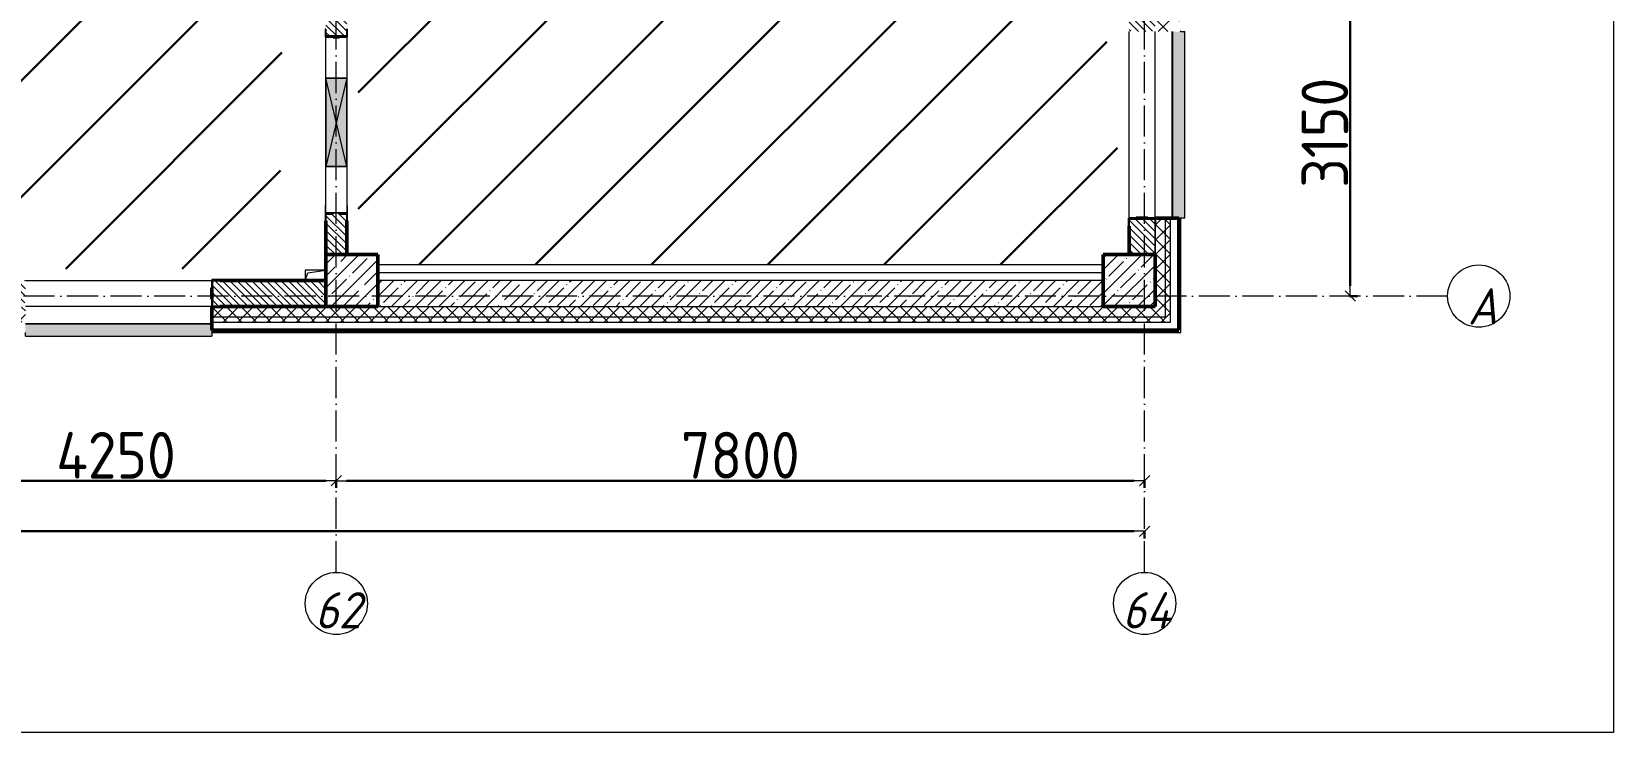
# Model space of a CAD drawing. Header units: millimetres. Extents: x -17017 to 628417, y -109036 to 199237.
# Drawn here: x 133670 to 148933, y 57688 to 64445 of the extents above; entities that cross this region are included whole.
import ezdxf

# ---------------------------------------------------------------- set-up
doc = ezdxf.new("R2010")
doc.units = ezdxf.units.MM
doc.linetypes.add('50_200_ШТРИХ_1Т_ш5_п1_п1_', pattern=[700, 500, -100, 0, -100])
for name, color, linetype, lineweight in [('3.1) ЖБ окна 1.2 м', 102, 'Continuous', 30), ('A-____-____-DIMS', 7, 'Continuous', 9), ('A-DETL-____-OTLN-4', 7, 'Continuous', 18), ('A-DETL-GENF-OTLN', 7, 'Continuous', 9), ('A-GENM-____-MCUT', 7, 'Continuous', 25), ('A-GENM-____-OTLN', 7, 'Continuous', 9), ('A-GENM-____-OTLN-1', 7, 'Continuous', 25), ('A-GLAZ-____-OTLN', 7, 'Continuous', 9), ('A-WALL-____-MCUT-1', 7, 'Continuous', 9), ('A-WALL-____-MCUT-2', 7, 'Continuous', 50), ('A-WALL-____-MCUT-3', 7, 'Continuous', 9), ('A-WALL-____-OTLN', 7, 'Continuous', 9), ('A-WALL-____-PATT-1', 7, 'Continuous', 9), ('A-WALL-FNSH-MCUT-1', 7, 'Continuous', 9), ('I-WALL-____-OTLN', 7, 'Continuous', 9), ('S-COLS-____-MCUT', 7, 'Continuous', 50), ('S-COLS-____-OTLN', 7, 'Continuous', 9), ('S-GRID-____-IDEN', 7, 'Continuous', 9), ('S-GRID-____-OTLN-1', 7, '50_200_ШТРИХ_1Т_ш5_п1_п1_', 9), ('стяжа', 7, 'Continuous', 30)]:
    doc.layers.add(name, color=color, linetype=linetype, lineweight=lineweight)
doc.layers.add('A-GLAZ-____-OTLN-1', color=7, linetype='Continuous', lineweight=9, true_color=0xc0c0c0)
doc.styles.add('ISOCPEUR_I', font='isocpeui.ttf', dxfattribs={"width": 0.9, "height": 2.5})
doc.styles.add('СПДС', font='isocpeur.ttf', dxfattribs={"width": 0.9})
doc.dimstyles.new('Размера А3', dxfattribs={"dimtxt": 200, "dimasz": 100, "dimexe": 70, "dimexo": 100, "dimgap": 20, "dimtad": 1, "dimdec": 0, "dimrnd": 10, "dimzin": 0, "dimdsep": 46, "dimtxsty": 'СПДС', "dimblk": 'ARROWHEAD_6', "dimcen": 1, "dimclrd": 256, "dimclre": 256, "dimclrt": 256, "dimazin": 0, "dimtfac": 1, "dimtdec": 0, "dimtmove": 2, "dimatfit": 3, "dimfxl": 1, "dimtolj": 1, "dimtzin": 0, "dimarcsym": 0})
pattern_1 = [(135, (43259.71, 63713.66), (-35.35534, -35.35534), [])]
pattern_2 = [(45, (43259.71, 63713.66), (-70.71068, 70.71068), []), (135, (43259.71, 63713.66), (-70.71068, -70.71068), [])]
pattern_3 = [(45, (43259.71, 63713.66), (-85.53659, 85.53659), []), (45, (43316.74, 63713.66), (-85.53659, 85.53659), [])]

# ---------------------------------------------------------------- blocks, each defined once
blk = doc.blocks.new('BSC_Колонна _Прямоугольная - 500х500-V20-АР1_План отверстий 2 этажа в осях 1-64_А-ГГ')
at = {"layer": 'S-COLS-____-OTLN'}
h = blk.add_hatch(dxfattribs=at)
h.set_pattern_fill('FP_49', color=256, style=0, pattern_type=2)
h.set_pattern_definition([(45, (-101000, 1668.96), (-114.04925, 114.04925), []), (45, (-100885.95, 1668.96), (-114.04925, 114.04925), [201.613, -40.323, 3.353, -36.97])])
h.paths.add_polyline_path([(-250, -250), (250, -250), (250, 250), (-250, 250), (-250, -175)], flags=0)
at = {"layer": 'S-COLS-____-MCUT'}
for p, q in [((250, 250), (-250, 250)), ((-250, 250), (-250, -250)), ((250, -250), (250, 250)), ((-250, -250), (250, -250))]:
    blk.add_line(p, q, dxfattribs=at)
blk = doc.blocks.new('BSC_Колонна _Прямоугольная - 500х500-V21-АР1_План отверстий 2 этажа в осях 1-64_А-ГГ')
at = {"layer": 'S-COLS-____-OTLN'}
h = blk.add_hatch(dxfattribs=at)
h.set_pattern_fill('FP_50', color=256, style=0, pattern_type=2)
h.set_pattern_definition([(45, (-93500, 1668.96), (-114.04925, 114.04925), []), (45, (-93385.95, 1668.96), (-114.04925, 114.04925), [201.613, -40.323, 3.353, -36.97])])
h.paths.add_polyline_path([(-250, -250), (250, -250), (250, 250), (-250, 250)], flags=0)
at = {"layer": 'S-COLS-____-MCUT'}
for p, q in [((250, 250), (-250, 250)), ((-250, 250), (-250, -250)), ((250, -250), (250, 250)), ((-250, -250), (250, -250))]:
    blk.add_line(p, q, dxfattribs=at)
blk = doc.blocks.new('Фахверк_СКБ_Уголок - 250_2700-27497298-АР1_План отверстий 2 этажа в осях 1-64_А-ГГ')
at = {"layer": 'A-GENM-____-MCUT'}
for p, q in [((200, 181), (125, 181)), ((125, 181), (125, 106)), ((131, 106), (131, 175)), ((131, 175), (200, 175)), ((200, 175), (200, 181)), ((125, 106), (131, 106)), ((131, -6), (125, -6)), ((125, -6), (125, -81)), ((125, -81), (200, -81)), ((131, -75), (131, -6)), ((200, -75), (131, -75)), ((200, -81), (200, -75))]:
    blk.add_line(p, q, dxfattribs=at)
blk = doc.blocks.new('Фахверк_СКБ_Уголок - 200_3960-28268576-АР1_План отверстий 2 этажа в осях 1-64_А-ГГ')
at = {"layer": 'A-GENM-____-MCUT'}
for p, q in [((200, 156), (125, 156)), ((125, 156), (125, 81)), ((200, 150), (200, 156)), ((125, 81), (131, 81)), ((131, 19), (125, 19)), ((125, 19), (125, -56)), ((131, 81), (131, 150)), ((131, 150), (200, 150)), ((131, -50), (131, 19)), ((125, -56), (200, -56)), ((200, -50), (131, -50)), ((200, -56), (200, -50))]:
    blk.add_line(p, q, dxfattribs=at)
blk = doc.blocks.new('154_Стойка_СКБ_Уголок - СМ-2480_200-28346303-АР1_План отверстий 2 этажа в осях 1-64_А-ГГ')
at = {"layer": 'A-GENM-____-MCUT'}
for p, q in [((125, 156), (125, 81)), ((200, 156), (125, 156)), ((200, 150), (200, 156)), ((125, 81), (131, 81)), ((131, 19), (125, 19)), ((125, 19), (125, -56)), ((131, 81), (131, 150)), ((131, 150), (200, 150)), ((131, -50), (131, 19)), ((125, -56), (200, -56)), ((200, -50), (131, -50)), ((200, -56), (200, -50))]:
    blk.add_line(p, q, dxfattribs=at)
blk = doc.blocks.new('Стойка_Влож_Полоса боковая - Полоса-28213942-АР1_План отверстий 2 этажа в осях 1-64_А-ГГ')
at = {"layer": 'A-GENM-____-OTLN'}
for p, q in [((-5, 60), (0, 60)), ((-5, -60), (-5, 60)), ((0, 31), (0, -31)), ((0, -60), (-5, -60))]:
    blk.add_line(p, q, dxfattribs=at)
blk = doc.blocks.new('Стойка_Влож_Уголок_Опорный - Уголок-28213941-АР1_План отверстий 2 этажа в осях 1-64_А-ГГ')
at = {"layer": 'A-GENM-____-OTLN'}
for p, q in [((-212, -6), (-212, 0)), ((0, 0), (0, -6)), ((-212, -75), (-212, -6)), ((-212, -6), (-206, -6)), ((-212, -75), (-206, -75)), ((-6, -6), (0, -6)), ((-6, -75), (0, -75)), ((0, -6), (0, -75))]:
    blk.add_line(p, q, dxfattribs=at)
blk = doc.blocks.new('AR_Отверстие прямоугольное _в плите_ - AR_Отверстие прямоугольное _в плите_-V161-АР1_План отверстий 2 этажа в осях 1-64_А-ГГ')
at = {"layer": 'A-GENM-____-OTLN'}
for p, q in [((100, 50), (-100, 50)), ((-100, 50), (-100, -50)), ((-100, -50), (-75, 25)), ((-75, 25), (100, 50))]:
    blk.add_line(p, q, dxfattribs=at)
blk = doc.blocks.new('Отлив_СКБ - Отлив витража_120_НВФ-V194-АР1_План отверстий 2 этажа в осях 1-64_А-ГГ')
at = {"layer": 'A-GLAZ-____-OTLN-1'}
for points in [[(1800, -2), (1800, 0), (0, 0), (0, -2), (1544, -2)], [(1544, -120), (1800, -120), (1800, -2), (0, -2), (0, -120)]]:
    blk.add_hatch(color=256, dxfattribs=at).paths.add_polyline_path(points, flags=0)
at = {"layer": 'A-GLAZ-____-OTLN'}
for p, q in [((0, 0), (1800, 0)), ((1800, -2), (0, -2)), ((0, -120), (0, -83)), ((0, -120), (1800, -120)), ((1800, -83), (1800, -120))]:
    blk.add_line(p, q, dxfattribs=at)
blk = doc.blocks.new('AR_Отверстие прямоугольное _в стене_ - AR_Отверстие прямоугольное _в стене__ОВ-36798040-АР1_План отверстий 2 этажа в осях 1-64_А-ГГ')
at = {"layer": 'A-GLAZ-____-OTLN'}
blk.add_hatch(color=256, dxfattribs=at).paths.add_polyline_path([(425, -100), (425, 100), (-425, 100), (-425, -100)], flags=0)
at = {"layer": 'A-DETL-GENF-OTLN'}
for p, q in [((-425, -100), (-425, 100)), ((-425, 100), (425, 100)), ((425, 100), (-425, -100)), ((-425, 100), (425, -100)), ((425, 100), (-425, 100)), ((-425, 100), (-425, -100)), ((425, 100), (425, -100)), ((425, -100), (425, 100)), ((425, -100), (-425, -100)), ((-425, -100), (425, -100))]:
    blk.add_line(p, q, dxfattribs=at)
blk = doc.blocks.new('Ось сетки - Круг_Ø6_00__ISO-2_5_0_9K_-25732049-АР1_План отверстий 2 этажа в осях 1-64_А-ГГ')
at = {"layer": 'S-GRID-____-IDEN'}
blk.add_circle((0, 0), 3, dxfattribs=at)
blk = doc.blocks.new('ARROWHEAD_6')
at = {"color": 0, "linetype": 'Continuous'}
for p, q in [((0, 0), (-1, 0)), ((-0.5, -0.5), (0.5, 0.5))]:
    blk.add_line(p, q, dxfattribs=at)
blk = doc.blocks.new('*D2689')
at = {"layer": 'A-____-____-DIMS', "lineweight": -2, "transparency": 16777216}
for p, q in [((73508, 455423), (73508, 455347)), ((73608, 455417), (77658, 455417)), ((77758, 455423), (77758, 455347))]:
    blk.add_line(p, q, dxfattribs=at)
at = {"layer": 'Defpoints', "color": 0, "transparency": 16777216}
for p in [(73508, 455523), (77758, 455523), (77758, 455417)]:
    blk.add_point(p, dxfattribs=at)
at = {"layer": 'A-____-____-DIMS', "lineweight": -2, "transparency": 16777216, "xscale": 100, "yscale": 100, "zscale": 100, "rotation": 180}
blk.add_blockref('ARROWHEAD_6', (73508, 455417), dxfattribs=at)
at = {"layer": 'A-____-____-DIMS', "lineweight": -2, "transparency": 16777216, "xscale": 100, "yscale": 100, "zscale": 100}
blk.add_blockref('ARROWHEAD_6', (77758, 455417), dxfattribs=at)
at = {"layer": 'A-____-____-DIMS', "transparency": 16777216, "insert": (75633, 455662), "char_height": 450, "attachment_point": 5, "style": 'СПДС'}
blk.add_mtext('\\A1;4250', dxfattribs=at)
blk = doc.blocks.new('*D2690')
at = {"layer": 'A-____-____-DIMS', "lineweight": -2, "transparency": 16777216}
for p, q in [((77758, 455423), (77758, 455347)), ((77858, 455417), (85458, 455417)), ((85558, 455423), (85558, 455347))]:
    blk.add_line(p, q, dxfattribs=at)
at = {"layer": 'Defpoints', "color": 0, "transparency": 16777216}
for p in [(77758, 455523), (85558, 455523), (85558, 455417)]:
    blk.add_point(p, dxfattribs=at)
at = {"layer": 'A-____-____-DIMS', "lineweight": -2, "transparency": 16777216, "xscale": 100, "yscale": 100, "zscale": 100, "rotation": 180}
blk.add_blockref('ARROWHEAD_6', (77758, 455417), dxfattribs=at)
at = {"layer": 'A-____-____-DIMS', "lineweight": -2, "transparency": 16777216, "xscale": 100, "yscale": 100, "zscale": 100}
blk.add_blockref('ARROWHEAD_6', (85558, 455417), dxfattribs=at)
at = {"layer": 'A-____-____-DIMS', "transparency": 16777216, "insert": (81658, 455662), "char_height": 450, "attachment_point": 5, "style": 'СПДС'}
blk.add_mtext('\\A1;7800', dxfattribs=at)
blk = doc.blocks.new('*D2691')
at = {"layer": 'A-____-____-DIMS', "lineweight": -2, "transparency": 16777216}
for p, q in [((-17942, 454935), (-17942, 454859)), ((-17842, 454929), (85458, 454929)), ((85558, 454935), (85558, 454859))]:
    blk.add_line(p, q, dxfattribs=at)
at = {"layer": 'Defpoints', "color": 0, "transparency": 16777216}
for p in [(-17942, 455035), (85558, 455035), (85558, 454929)]:
    blk.add_point(p, dxfattribs=at)
at = {"layer": 'A-____-____-DIMS', "lineweight": -2, "transparency": 16777216, "xscale": 100, "yscale": 100, "zscale": 100, "rotation": 180}
blk.add_blockref('ARROWHEAD_6', (-17942, 454929), dxfattribs=at)
at = {"layer": 'A-____-____-DIMS', "lineweight": -2, "transparency": 16777216, "xscale": 100, "yscale": 100, "zscale": 100}
blk.add_blockref('ARROWHEAD_6', (85558, 454929), dxfattribs=at)
at = {"layer": 'A-____-____-DIMS', "transparency": 16777216, "insert": (33808, 455174), "char_height": 450, "attachment_point": 5, "style": 'СПДС'}
blk.add_mtext('\\A1;103500', dxfattribs=at)
blk = doc.blocks.new('*D2692')
at = {"layer": 'A-____-____-DIMS', "lineweight": -2, "transparency": 16777216}
for p, q in [((87537, 460347), (87613, 460347)), ((87543, 457297), (87543, 460247)), ((87537, 457197), (87613, 457197))]:
    blk.add_line(p, q, dxfattribs=at)
at = {"layer": 'Defpoints', "color": 0, "transparency": 16777216}
for p in [(87437, 460347), (87543, 460347), (87437, 457197)]:
    blk.add_point(p, dxfattribs=at)
at = {"layer": 'A-____-____-DIMS', "lineweight": -2, "transparency": 16777216, "xscale": 100, "yscale": 100, "zscale": 100}
for p, rotation in [((87543, 460347), 90), ((87543, 457197), 270)]:
    blk.add_blockref('ARROWHEAD_6', p, dxfattribs=dict(at, rotation=rotation))
at = {"layer": 'A-____-____-DIMS', "transparency": 16777216, "insert": (87298, 458772), "char_height": 450, "attachment_point": 5, "rotation": 90, "style": 'СПДС'}
blk.add_mtext('\\A1;3150', dxfattribs=at)
blk = doc.blocks.new('2этаж')
at = {"layer": 'S-GRID-____-OTLN-1', "color": 251, "ltscale": 0.6, "true_color": 0x636466}
for p, q in [((77758.3, 454533.3), (77758.3, 508896.9)), ((85558.3, 454533.3), (85558.3, 508896.9)), ((88482.7, 457197), (-20260.4, 457197))]:
    blk.add_line(p, q, dxfattribs=at)
at = {"layer": 'S-GRID-____-IDEN', "char_height": 350, "attachment_point": 1, "style": 'ISOCPEUR_I'}
for s, insert, width in [('\\fISOCPEUR|b0|i1|c204|p34|;\\W.9;А', (88678.2, 457273.1), 252.532), ('62', (77553.4, 454342.1), 404.05), ('64', (85344.4, 454342.1), 425.696)]:
    blk.add_mtext(s, dxfattribs=dict(at, insert=insert, width=width))
at = {"layer": 'A-____-____-DIMS'}
dim = blk.add_linear_dim(base=(87542.6, 460347), p1=(87436.5, 457197), p2=(87436.5, 460347), angle=90, dimstyle='Размера А3', override={"dimtxt": 450}, dxfattribs=at)
dim.commit()
dim.dimension.update_dxf_attribs({"geometry": '*D2692', "text_midpoint": (87297.6, 458772)})
for base, p1, p2, picture, middle in [((77758.3, 455417.4), (73508.3, 455523.5), (77758.3, 455523.5), '*D2689', (75633.3, 455662.4)), ((85558.3, 455417.4), (77758.3, 455523.5), (85558.3, 455523.5), '*D2690', (81658.3, 455662.4)), ((85558.3, 454929.2), (-17941.7, 455035.3), (85558.3, 455035.3), '*D2691', (33808.3, 455174.2))]:
    dim = blk.add_linear_dim(base=base, p1=p1, p2=p2, dimstyle='Размера А3', override={"dimtxt": 450}, dxfattribs=at)
    dim.commit()
    dim.dimension.update_dxf_attribs({"geometry": picture, "text_midpoint": middle})

msp = doc.modelspace()

# ---------------------------------------------------------------- hatches: boundary and pattern name
at = {"layer": 'A-WALL-____-PATT-1'}
h = msp.add_hatch(dxfattribs=at)
h.set_pattern_fill('FP_1', color=256, style=0, pattern_type=2)
h.set_pattern_definition(pattern_2)
h.paths.add_polyline_path([(144610, 61695), (144610, 62645), (144516, 62645), (144516, 62570), (144510, 62570), (144510, 61695)], flags=0)
h.paths.add_polyline_path([(144516, 64445), (144610, 64445), (144610, 65645), (144516, 65645), (144516, 65570), (144510, 65570), (144510, 64520), (144516, 64520), (144516, 64450)], flags=0)
h.paths.add_polyline_path([(144516, 67445), (144610, 67445), (144610, 68645), (144516, 68645), (144516, 68570), (144510, 68570), (144510, 67520), (144516, 67520), (144516, 67451)], flags=0)
h.paths.add_polyline_path([(144610, 70445), (144610, 71645), (144516, 71645), (144516, 71570), (144510, 71570), (144510, 70520), (144516, 70520), (144516, 70445)], flags=0)
h.paths.add_polyline_path([(144610, 73445), (144610, 74645), (144516, 74645), (144516, 74570), (144510, 74570), (144510, 73520), (144516, 73520), (144516, 73445)], flags=0)
h.paths.add_polyline_path([(144610, 76445), (144610, 77645), (144516, 77645), (144516, 77570), (144510, 77570), (144510, 76520), (144516, 76520), (144516, 76445)], flags=0)
h.paths.add_polyline_path([(144516, 79445), (144610, 79445), (144610, 80645), (144516, 80645), (144516, 80570), (144510, 80570), (144510, 79520), (144516, 79520), (144516, 79451)], flags=0)
h.paths.add_polyline_path([(144516, 82445), (144610, 82445), (144610, 83645), (144516, 83645), (144516, 83570), (144510, 83570), (144510, 82520), (144516, 82520), (144516, 82451)], flags=0)
h.paths.add_polyline_path([(144610, 88445), (144610, 89645), (144516, 89645), (144516, 89570), (144510, 89570), (144510, 88520), (144516, 88520), (144516, 88445)], flags=0)
h.paths.add_polyline_path([(144516, 91445), (144610, 91445), (144610, 92645), (144516, 92645), (144516, 92570), (144510, 92570), (144510, 91520), (144516, 91520), (144516, 91451)], flags=0)
h.paths.add_polyline_path([(144516, 94445), (144610, 94445), (144610, 95645), (144516, 95645), (144516, 95570), (144510, 95570), (144510, 94520), (144516, 94520), (144516, 94451)], flags=0)
h.paths.add_polyline_path([(144610, 97445), (144610, 98645), (144516, 98645), (144516, 98570), (144510, 98570), (144510, 97520), (144516, 97520), (144516, 97445)], flags=0)
h.paths.add_polyline_path([(144516, 100445), (144610, 100445), (144610, 101645), (144516, 101645), (144516, 101570), (144510, 101570), (144510, 100520), (144516, 100520), (144516, 100451)], flags=0)
h.paths.add_polyline_path([(144610, 103445), (144610, 104645), (144516, 104645), (144516, 104570), (144510, 104570), (144510, 103520), (144516, 103520), (144516, 103445)], flags=0)
h.paths.add_polyline_path([(144516, 109445), (144610, 109445), (144610, 110510), (144510, 110510), (144510, 109520), (144516, 109520), (144516, 109451)], flags=0)
h = msp.add_hatch(dxfattribs=at)
h.set_pattern_fill('FP_1', color=256, style=0, pattern_type=2)
h.set_pattern_definition(pattern_2)
h.paths.add_polyline_path([(144610, 61645), (144660, 61645), (144660, 62645), (144610, 62645), (144610, 61695)], flags=0)
h.paths.add_polyline_path([(144610, 64445), (144660, 64445), (144660, 65645), (144610, 65645), (144610, 64450)], flags=0)
h.paths.add_polyline_path([(144660, 67445), (144660, 68645), (144610, 68645), (144610, 67445)], flags=0)
h.paths.add_polyline_path([(144610, 70445), (144660, 70445), (144660, 71645), (144610, 71645), (144610, 70470)], flags=0)
h.paths.add_polyline_path([(144610, 73445), (144660, 73445), (144660, 74645), (144610, 74645), (144610, 73910)], flags=0)
h.paths.add_polyline_path([(144660, 76445), (144660, 77645), (144610, 77645), (144610, 76445)], flags=0)
h.paths.add_polyline_path([(144610, 79445), (144660, 79445), (144660, 80645), (144610, 80645), (144610, 79929)], flags=0)
h.paths.add_polyline_path([(144610, 82445), (144660, 82445), (144660, 83645), (144610, 83645), (144610, 83369)], flags=0)
h.paths.add_polyline_path([(144660, 88445), (144660, 89645), (144610, 89645), (144610, 88445)], flags=0)
h.paths.add_polyline_path([(144660, 91445), (144660, 92645), (144610, 92645), (144610, 91445)], flags=0)
h.paths.add_polyline_path([(144660, 94445), (144660, 95645), (144610, 95645), (144610, 94445)], flags=0)
h.paths.add_polyline_path([(144660, 97445), (144660, 98645), (144610, 98645), (144610, 97445)], flags=0)
h.paths.add_polyline_path([(144610, 100445), (144660, 100445), (144660, 101645), (144610, 101645), (144610, 100569)], flags=0)
h.paths.add_polyline_path([(144660, 103445), (144660, 104645), (144610, 104645), (144610, 103445)], flags=0)
h.paths.add_polyline_path([(144610, 109445), (144660, 109445), (144660, 110510), (144610, 110510), (144610, 110029)], flags=0)
h = msp.add_hatch(dxfattribs=at)
h.set_pattern_fill('FP_3', color=256, style=0, pattern_type=2)
h.set_pattern_definition(pattern_3)
h.paths.add_polyline_path([(144740, 61545), (144760, 61545), (144760, 62645), (144740, 62645), (144740, 61565)], flags=0)
h.paths.add_polyline_path([(144760, 64445), (144760, 65645), (144740, 65645), (144740, 64445)], flags=0)
h.paths.add_polyline_path([(144760, 67445), (144760, 68645), (144740, 68645), (144740, 67445)], flags=0)
h.paths.add_polyline_path([(144760, 70445), (144760, 71645), (144740, 71645), (144740, 70445)], flags=0)
h.paths.add_polyline_path([(144740, 73445), (144760, 73445), (144760, 74645), (144740, 74645), (144740, 73910)], flags=0)
h.paths.add_polyline_path([(144740, 76445), (144760, 76445), (144760, 77645), (144740, 77645), (144740, 76489)], flags=0)
h.paths.add_polyline_path([(144740, 79445), (144760, 79445), (144760, 80645), (144740, 80645), (144740, 79929)], flags=0)
h.paths.add_polyline_path([(144740, 82445), (144760, 82445), (144760, 83645), (144740, 83645), (144740, 83369)], flags=0)
h.paths.add_polyline_path([(144760, 88445), (144760, 89645), (144740, 89645), (144740, 88445)], flags=0)
h.paths.add_polyline_path([(144740, 91445), (144760, 91445), (144760, 92645), (144740, 92645), (144740, 91969)], flags=0)
h.paths.add_polyline_path([(144740, 94445), (144760, 94445), (144760, 95645), (144740, 95645), (144740, 95409)], flags=0)
h.paths.add_polyline_path([(144740, 97445), (144760, 97445), (144760, 98645), (144740, 98645), (144740, 97989)], flags=0)
h.paths.add_polyline_path([(144760, 100445), (144760, 101645), (144740, 101645), (144740, 100445)], flags=0)
h.paths.add_polyline_path([(144740, 103445), (144760, 103445), (144760, 104645), (144740, 104645), (144740, 104009)], flags=0)
h.paths.add_polyline_path([(144760, 109445), (144760, 110510), (144740, 110510), (144740, 109445)], flags=0)
h = msp.add_hatch(dxfattribs=at)
h.set_pattern_fill('FP_6', color=256, style=0, pattern_type=2)
h.set_pattern_definition(pattern_1)
h.paths.add_polyline_path([(136710, 62295), (136710, 62689), (136641, 62689), (136641, 62695), (136579, 62695), (136579, 62689), (136510, 62689), (136510, 62295), (136670, 62295)], flags=0)
h.paths.add_polyline_path([(136641, 64395), (136641, 64401), (136710, 64401), (136710, 64795), (136510, 64795), (136510, 64401), (136579, 64401), (136579, 64395)], flags=0)
h = msp.add_hatch(dxfattribs=at)
h.set_pattern_fill('FP_6', color=256, style=0, pattern_type=2)
h.set_pattern_definition(pattern_1)
h.paths.add_polyline_path([(144510, 62295), (144510, 62639), (144441, 62639), (144441, 62645), (144329, 62645), (144329, 62639), (144260, 62639), (144260, 62295), (144441, 62295)], flags=0)
h.paths.add_polyline_path([(144441, 64445), (144441, 64451), (144510, 64451), (144510, 64795), (144260, 64795), (144260, 64451), (144329, 64450), (144329, 64445)], flags=0)
h = msp.add_hatch(dxfattribs=at)
h.set_pattern_fill('FP_6', color=256, style=0, pattern_type=2)
h.set_pattern_definition(pattern_1)
h.paths.add_polyline_path([(135485, 61795), (136510, 61795), (136510, 62045), (135416, 62045), (135416, 61976), (135410, 61976), (135410, 61864), (135416, 61864), (135416, 61795)], flags=0)
h.paths.add_polyline_path([(133604, 61795), (133604, 61864), (133610, 61864), (133610, 61976), (133604, 61976), (133604, 62045), (132760, 62045), (132760, 61795), (133535, 61795)], flags=0)
h = msp.add_hatch(dxfattribs=at)
h.set_pattern_fill('FP_25', color=256, style=0, pattern_type=2)
h.set_pattern_definition([(45, (43259.71, 63713.66), (-114.04925, 114.04925), []), (45, (43373.76, 63713.66), (-114.04925, 114.04925), [201.612, -40.322, 3.353, -36.97])])
h.paths.add_polyline_path([(143991, 61795), (144010, 61795), (144010, 62045), (137010, 62045), (137010, 61795), (142224, 61795)], flags=0)
h = msp.add_hatch(dxfattribs=at)
h.set_pattern_fill('FP_1', color=256, style=0, pattern_type=2)
h.set_pattern_definition(pattern_2)
h.paths.add_polyline_path([(144510, 61645), (144610, 61645), (144610, 61695), (135410, 61695), (135410, 61645), (143991, 61645)], flags=0)
h.paths.add_polyline_path([(132503, 61645), (133610, 61645), (133610, 61695), (125660, 61695), (125660, 61645), (131619, 61645)], flags=0)
h.paths.add_polyline_path([(123460, 61645), (124660, 61645), (124660, 61695), (123460, 61695)], flags=0)
h.paths.add_polyline_path([(115660, 61645), (115660, 61695), (114260, 61695), (114260, 61645), (114828, 61645)], flags=0)
h.paths.add_polyline_path([(112460, 61645), (112460, 61695), (111260, 61695), (111260, 61645), (112177, 61645)], flags=0)
h.paths.add_polyline_path([(108642, 61645), (109459, 61645), (109459, 61695), (108260, 61695), (108260, 61645)], flags=0)
h.paths.add_polyline_path([(106460, 61645), (106460, 61695), (105260, 61695), (105260, 61645), (105991, 61645)], flags=0)
h.paths.add_polyline_path([(103340, 61645), (103460, 61645), (103460, 61695), (102260, 61695), (102260, 61645), (102456, 61645)], flags=0)
h.paths.add_polyline_path([(97460, 61645), (97460, 61695), (96260, 61695), (96260, 61645), (97154, 61645)], flags=0)
h.paths.add_polyline_path([(94460, 61645), (94460, 61695), (93260, 61695), (93260, 61645), (93619, 61645)], flags=0)
h.paths.add_polyline_path([(90260, 61645), (91460, 61645), (91460, 61695), (90260, 61695)], flags=0)
h.paths.add_polyline_path([(88316, 61645), (88460, 61645), (88460, 61695), (87260, 61695), (87260, 61645), (87433, 61645)], flags=0)
h.paths.add_polyline_path([(85460, 61645), (85460, 61695), (84260, 61695), (84260, 61645), (84781, 61645)], flags=0)
h.paths.add_polyline_path([(82130, 61645), (82460, 61645), (82460, 61695), (81060, 61695), (81060, 61645), (81247, 61645)], flags=0)
h.paths.add_polyline_path([(79260, 61645), (79260, 61695), (78060, 61695), (78060, 61645), (78595, 61645)], flags=0)
h.paths.add_polyline_path([(76260, 61645), (76260, 61695), (75060, 61695), (75060, 61645)], flags=0)
h.paths.add_polyline_path([(73260, 61645), (73260, 61695), (72060, 61695), (72060, 61645)], flags=0)
h.paths.add_polyline_path([(69060, 61645), (70260, 61645), (70260, 61695), (69060, 61695)], flags=0)
h.paths.add_polyline_path([(67260, 61645), (67260, 61695), (66060, 61695), (66060, 61645), (66223, 61645)], flags=0)
h.paths.add_polyline_path([(64260, 61645), (64260, 61695), (63060, 61695), (63060, 61645), (63572, 61645)], flags=0)
h.paths.add_polyline_path([(61260, 61645), (61260, 61695), (60060, 61695), (60060, 61645), (60921, 61645)], flags=0)
h.paths.add_polyline_path([(58260, 61645), (58260, 61695), (57060, 61695), (57060, 61645), (57386, 61645)], flags=0)
h.paths.add_polyline_path([(56060, 61645), (56060, 61695), (50660, 61695), (50660, 61645), (55618, 61645)], flags=0)
h.paths.add_polyline_path([(49660, 61645), (49660, 61695), (40710, 61695), (40710, 61645), (48548, 61645)], flags=0)
h = msp.add_hatch(dxfattribs=at)
h.set_pattern_fill('FP_1', color=256, style=0, pattern_type=2)
h.set_pattern_definition(pattern_2)
h.paths.add_polyline_path([(144510, 61695), (144510, 61795), (135485, 61795), (135485, 61789), (135410, 61789), (135410, 61695), (144010, 61695)], flags=0)
h.paths.add_polyline_path([(133610, 61695), (133610, 61789), (133535, 61789), (133535, 61795), (125660, 61795), (125660, 61695), (133387, 61695)], flags=0)
h.paths.add_polyline_path([(124160, 61695), (124660, 61695), (124660, 61795), (123535, 61795), (123535, 61789), (123460, 61789), (123460, 61695), (123535, 61695)], flags=0)
h.paths.add_polyline_path([(114260, 61695), (115660, 61695), (115660, 61795), (114335, 61795), (114335, 61789), (114260, 61789)], flags=0)
h.paths.add_polyline_path([(112110, 61695), (112460, 61695), (112460, 61789), (112385, 61789), (112385, 61795), (111335, 61795), (111335, 61789), (111260, 61789), (111260, 61695), (111610, 61695)], flags=0)
h.paths.add_polyline_path([(109459, 61695), (109459, 61789), (109385, 61789), (109385, 61795), (108335, 61795), (108335, 61789), (108260, 61789), (108260, 61695), (108642, 61695)], flags=0)
h.paths.add_polyline_path([(106460, 61695), (106460, 61789), (106385, 61789), (106385, 61795), (105335, 61795), (105335, 61789), (105260, 61789), (105260, 61695), (105991, 61695)], flags=0)
h.paths.add_polyline_path([(102610, 61695), (103460, 61695), (103460, 61789), (103385, 61789), (103385, 61795), (102335, 61795), (102335, 61789), (102260, 61789), (102260, 61695), (102456, 61695)], flags=0)
h.paths.add_polyline_path([(97154, 61695), (97460, 61695), (97460, 61789), (97385, 61789), (97385, 61795), (96335, 61795), (96335, 61789), (96260, 61789), (96260, 61695), (97110, 61695)], flags=0)
h.paths.add_polyline_path([(93260, 61695), (94460, 61695), (94460, 61789), (94385, 61789), (94385, 61795), (93335, 61795), (93335, 61789), (93260, 61789)], flags=0)
h.paths.add_polyline_path([(90968, 61695), (91460, 61695), (91460, 61789), (91385, 61789), (91385, 61795), (90335, 61795), (90335, 61789), (90260, 61789), (90260, 61695), (90335, 61695)], flags=0)
h.paths.add_polyline_path([(88316, 61695), (88460, 61695), (88460, 61789), (88385, 61789), (88385, 61795), (87335, 61795), (87335, 61789), (87260, 61789), (87260, 61695), (88110, 61695)], flags=0)
h.paths.add_polyline_path([(85460, 61695), (85460, 61789), (85385, 61789), (85385, 61795), (84335, 61795), (84335, 61789), (84260, 61789), (84260, 61695), (85385, 61695)], flags=0)
h.paths.add_polyline_path([(82460, 61695), (82460, 61789), (82385, 61789), (82385, 61795), (81060, 61795), (81060, 61695), (82454, 61695)], flags=0)
h.paths.add_polyline_path([(78060, 61695), (79260, 61695), (79260, 61789), (79185, 61789), (79185, 61795), (78060, 61795)], flags=0)
h.paths.add_polyline_path([(76254, 61695), (76260, 61695), (76260, 61789), (76185, 61789), (76185, 61795), (75135, 61795), (75135, 61789), (75060, 61789), (75060, 61695), (76185, 61695)], flags=0)
h.paths.add_polyline_path([(73185, 61695), (73260, 61695), (73260, 61789), (73185, 61789), (73185, 61795), (72060, 61795), (72060, 61695), (72560, 61695)], flags=0)
h.paths.add_polyline_path([(69560, 61695), (70260, 61695), (70260, 61789), (70185, 61789), (70185, 61795), (69060, 61795), (69060, 61695)], flags=0)
h.paths.add_polyline_path([(67260, 61695), (67260, 61789), (67185, 61789), (67185, 61795), (66135, 61795), (66135, 61789), (66060, 61789), (66060, 61695), (66223, 61695)], flags=0)
h.paths.add_polyline_path([(64185, 61695), (64260, 61695), (64260, 61789), (64185, 61789), (64185, 61795), (63060, 61795), (63060, 61695), (63572, 61695)], flags=0)
h.paths.add_polyline_path([(60060, 61695), (61260, 61695), (61260, 61789), (61185, 61789), (61185, 61795), (60060, 61795)], flags=0)
h.paths.add_polyline_path([(58260, 61695), (58260, 61789), (58185, 61789), (58185, 61795), (57135, 61795), (57135, 61789), (57060, 61789), (57060, 61695), (58160, 61695)], flags=0)
h.paths.add_polyline_path([(56060, 61695), (56060, 61789), (55985, 61789), (55985, 61795), (50735, 61795), (50735, 61789), (50660, 61789), (50660, 61695), (55618, 61695)], flags=0)
h.paths.add_polyline_path([(48560, 61695), (49660, 61695), (49660, 61789), (49585, 61789), (49585, 61795), (40810, 61795), (40810, 61695), (48548, 61695)], flags=0)
h = msp.add_hatch(dxfattribs=at)
h.set_pattern_fill('FP_3', color=256, style=0, pattern_type=2)
h.set_pattern_definition(pattern_3)
h.paths.add_polyline_path([(144740, 61545), (144740, 61565), (135410, 61565), (135410, 61545), (143991, 61545)], flags=0)
h.paths.add_polyline_path([(133610, 61545), (133610, 61565), (125660, 61565), (125660, 61545), (133387, 61545)], flags=0)
h.paths.add_polyline_path([(123460, 61545), (124660, 61545), (124660, 61565), (123460, 61565)], flags=0)
h.paths.add_polyline_path([(115660, 61545), (115660, 61565), (115145, 61565), (115145, 61545)], flags=0)
at = {"layer": 'стяжа'}
h = msp.add_hatch(dxfattribs=at)
h.set_pattern_fill('ANSI31', color=5, scale=250)
h.paths.add_polyline_path([(144148, 64345), (143898, 64345), (143898, 65745), (144148, 65745), (144148, 70353), (143910, 70353), (143910, 70933), (137522, 70933), (137522, 67483), (137222, 67483), (137222, 64683), (136822, 64683), (136822, 62407), (137122, 62407), (137122, 62195), (143898, 62195), (143898, 62407), (144148, 62407)])
edge = h.paths.add_edge_path(flags=16)
edge.add_arc((142259, 66444), 240, 0, 360)
h.paths.add_polyline_path([(143898, 74745), (144148, 74745), (144148, 79340), (143890, 79340), (143890, 79933), (137322, 79933), (137322, 78583), (136822, 78583), (136822, 75807), (137222, 75807), (137222, 73683), (136822, 73683), (136822, 71445), (144148, 71445), (144148, 73345), (143898, 73345)])
edge = h.paths.add_edge_path(flags=16)
edge.add_arc((140123, 75543), 240, 0, 360)
edge = h.paths.add_edge_path()
edge.add_arc((140123, 92549), 240, 0, 360)
h.paths.add_polyline_path([(144148, 100683), (143898, 100683), (143898, 101407), (144148, 101407), (144148, 103978), (143815, 103978), (143815, 104278), (144148, 104278), (144148, 106033), (143898, 106033), (143898, 106757), (144148, 106757), (144148, 109545), (143898, 109545), (143898, 110183), (137122, 110183), (137122, 109883), (136822, 109883), (136822, 107907), (137272, 107907), (137272, 106033), (136822, 106033), (136822, 103007), (137272, 103007), (137272, 100683), (136822, 100683), (136822, 98407), (143908, 98407), (143908, 98745), (144148, 98745)])
edge = h.paths.add_edge_path(flags=16)
edge.add_arc((139926, 103448), 240, 0, 360)
h.paths.add_polyline_path([(136398, 105683), (135848, 105683), (135848, 107307), (136398, 107307), (136398, 110433), (136460, 110739), (136460, 107001), (132210, 106501), (132210, 109339), (132322, 109533), (132322, 107307), (132622, 107307), (132622, 90007), (133222, 90007), (133222, 88795), (136398, 88795)])
edge = h.paths.add_edge_path(flags=16)
edge.add_arc((135396, 104177), 240, 0, 360)
h.paths.add_polyline_path([(136398, 88795), (133222, 88795), (133222, 86233), (132622, 83251), (132622, 69907), (133122, 69907), (133122, 62157), (136062, 62157), (136062, 62407), (136398, 88495)])
edge = h.paths.add_edge_path(flags=16)
edge.add_arc((134876, 76435), 240, 0, 360)
h.paths.add_polyline_path([(144148, 88327), (143898, 88327), (143898, 88683), (137272, 88683), (137272, 87983), (136822, 87983), (136822, 86015), (137422, 86015), (137422, 84583), (137222, 84583), (137222, 82685), (136822, 82685), (136822, 80445), (143898, 80445), (143898, 80739), (144148, 80739), (144148, 82683), (143898, 82683), (143898, 83407), (144148, 83407)])
edge = h.paths.add_edge_path(flags=16)
edge.add_arc((142333, 82335), 240, 0, 360)
h.paths.add_polyline_path([(141916, 82102), (142579, 82102), (142579, 82582), (141916, 82582)], flags=16)

# ---------------------------------------------------------------- linework, layer by layer
at = {"color": 1, "lineweight": 0}
msp.add_lwpolyline([(35697, 156516), (148933, 156516), (148933, 57688), (35697, 57688)], close=True, dxfattribs=at)
at = {"layer": 'A-DETL-____-OTLN-4'}
for p, q in [((144010, 62195), (137010, 62195)), ((144010, 62120), (137010, 62120))]:
    msp.add_line(p, q, dxfattribs=at)
at = {"layer": 'A-WALL-____-MCUT-1'}
for p, q in [((144010, 62045), (137010, 62045)), ((137010, 61795), (144010, 61795))]:
    msp.add_line(p, q, dxfattribs=at)
at = {"layer": 'A-WALL-____-MCUT-2'}
for p, q in [((136579, 64395), (136641, 64395)), ((136510, 62620), (136510, 62295)), ((136710, 62295), (136710, 62620)), ((144441, 62645), (144329, 62645)), ((144740, 62645), (144516, 62645)), ((144740, 61565), (144740, 62645)), ((144260, 62570), (144260, 62295)), ((135410, 61976), (135410, 61864)), ((136510, 62045), (135485, 62045)), ((135410, 61789), (135410, 61565)), ((135485, 61795), (136510, 61795)), ((135410, 61565), (144740, 61565))]:
    msp.add_line(p, q, dxfattribs=at)
at = {"layer": 'A-WALL-____-MCUT-3'}
for p, q in [((144610, 61695), (144610, 62645)), ((144660, 61645), (144660, 62645)), ((144510, 62295), (144510, 62570)), ((144510, 62570), (144510, 62295)), ((135410, 61695), (144610, 61695)), ((135410, 61645), (144660, 61645))]:
    msp.add_line(p, q, dxfattribs=at)
at = {"layer": 'A-WALL-____-OTLN'}
for p, q in [((144260, 62645), (144260, 64445)), ((144510, 62645), (144510, 64445)), ((133610, 62045), (135410, 62045)), ((135410, 61795), (133610, 61795))]:
    msp.add_line(p, q, dxfattribs=at)
at = {"layer": 'A-WALL-FNSH-MCUT-1'}
for p, q in [((144760, 62645), (144740, 62645)), ((144740, 62645), (144740, 61565)), ((144760, 61545), (144760, 62645)), ((135410, 61565), (135410, 61545)), ((135410, 61545), (144760, 61545))]:
    msp.add_line(p, q, dxfattribs=at)
at = {"layer": 'I-WALL-____-OTLN'}
for p, q in [((136510, 63995), (136510, 64395)), ((136710, 64395), (136710, 63995)), ((136510, 62695), (136510, 63145)), ((136710, 63145), (136710, 62695))]:
    msp.add_line(p, q, dxfattribs=at)

# ---------------------------------------------------------------- block references
at = {"layer": '3.1) ЖБ окна 1.2 м'}
msp.add_blockref('2этаж', (58851, -395302), dxfattribs=at)
at = {"layer": 'A-GENM-____-OTLN'}
for name, p, rotation in [('Стойка_Влож_Уголок_Опорный - Уголок-28213941-АР1_План отверстий 2 этажа в осях 1-64_А-ГГ', (136504, 62695), 180), ('Стойка_Влож_Полоса боковая - Полоса-28213942-АР1_План отверстий 2 этажа в осях 1-64_А-ГГ', (136610, 62695), 269.9999999999999)]:
    msp.add_blockref(name, p, dxfattribs=dict(at, rotation=rotation))
msp.add_blockref('AR_Отверстие прямоугольное _в плите_ - AR_Отверстие прямоугольное _в плите_-V161-АР1_План отверстий 2 этажа в осях 1-64_А-ГГ', (136410, 62095), dxfattribs=at)
at = {"layer": 'A-GENM-____-OTLN-1'}
for name, p, rotation in [('Фахверк_СКБ_Уголок - 200_3960-28268576-АР1_План отверстий 2 этажа в осях 1-64_А-ГГ', (136660, 64270), 89.9999999999999), ('154_Стойка_СКБ_Уголок - СМ-2480_200-28346303-АР1_План отверстий 2 этажа в осях 1-64_А-ГГ', (136560, 62820), 269.9999999999999), ('Фахверк_СКБ_Уголок - 250_2700-27497298-АР1_План отверстий 2 этажа в осях 1-64_А-ГГ', (144335, 62770), 269.9999999999999)]:
    msp.add_blockref(name, p, dxfattribs=dict(at, rotation=rotation))
msp.add_blockref('Фахверк_СКБ_Уголок - 250_2700-27497298-АР1_План отверстий 2 этажа в осях 1-64_А-ГГ', (135285, 61870), dxfattribs=at)
at = {"layer": 'A-GLAZ-____-OTLN'}
for name, p, rotation in [('Отлив_СКБ - Отлив витража_120_НВФ-V194-АР1_План отверстий 2 этажа в осях 1-64_А-ГГ', (144677, 62645), 90), ('AR_Отверстие прямоугольное _в стене_ - AR_Отверстие прямоугольное _в стене__ОВ-36798040-АР1_План отверстий 2 этажа в осях 1-64_А-ГГ', (136610, 63570), 269.9999999999999)]:
    msp.add_blockref(name, p, dxfattribs=dict(at, rotation=rotation))
msp.add_blockref('Отлив_СКБ - Отлив витража_120_НВФ-V194-АР1_План отверстий 2 этажа в осях 1-64_А-ГГ', (133610, 61628), dxfattribs=at)
at = {"layer": 'S-COLS-____-OTLN'}
for name, p in [('BSC_Колонна _Прямоугольная - 500х500-V21-АР1_План отверстий 2 этажа в осях 1-64_А-ГГ', (136760, 62045)), ('BSC_Колонна _Прямоугольная - 500х500-V20-АР1_План отверстий 2 этажа в осях 1-64_А-ГГ', (144260, 62045))]:
    msp.add_blockref(name, p, dxfattribs=at)
at = {"layer": 'S-GRID-____-IDEN', "xscale": 99.99999999999993, "yscale": 99.99999999999993, "zscale": 99.99999999999993, "rotation": 89.99999999999982}
msp.add_blockref('Ось сетки - Круг_Ø6_00__ISO-2_5_0_9K_-25732049-АР1_План отверстий 2 этажа в осях 1-64_А-ГГ', (147634, 61895), dxfattribs=at)
at = {"layer": 'S-GRID-____-IDEN', "xscale": 99.99999999999993, "yscale": 99.99999999999993, "zscale": 99.99999999999993}
for p in [(136610, 58931), (144410, 58931)]:
    msp.add_blockref('Ось сетки - Круг_Ø6_00__ISO-2_5_0_9K_-25732049-АР1_План отверстий 2 этажа в осях 1-64_А-ГГ', p, dxfattribs=at)

doc.saveas('drawing.dxf')
